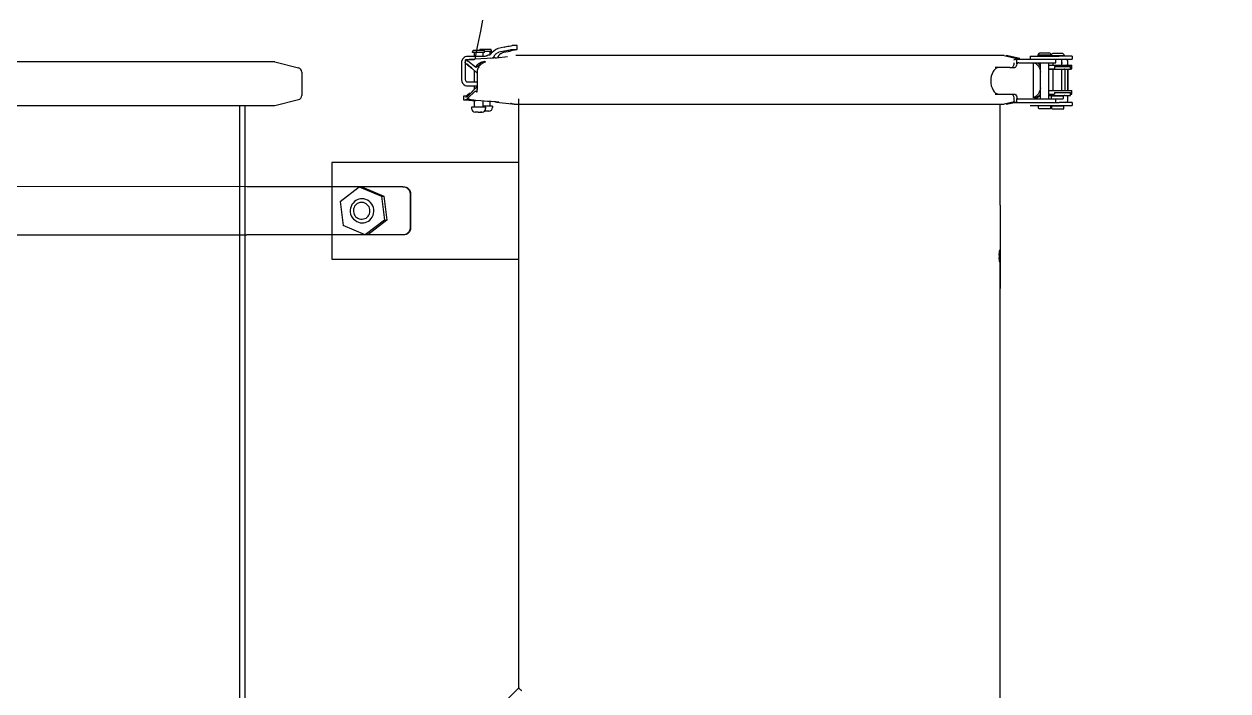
# Model space of a CAD drawing. Header units: millimetres. Extents: x 6781 to 13993, y -7973 to 4183.
# Drawn here: x 7643.6 to 8142, y -6190 to -5913.7 of the extents above; entities that cross this region are included whole.
import ezdxf

# ---------------------------------------------------------------- set-up
doc = ezdxf.new("R2010")
doc.units = ezdxf.units.MM
doc.header["$LTSCALE"] = 307.34
doc.linetypes.add('DASHED', pattern=[0.2, 0.1, -0.1])
doc.layers.get('0').update_dxf_attribs({"linetype": 'CONTINUOUS'})

msp = doc.modelspace()

# ---------------------------------------------------------------- linework, layer by layer
at = {"color": 0, "linetype": 'Continuous'}
for p, q in [((7829.31462, -5925.47063), (7829.31462, -5925.2319)), ((7831.72246, -5925.47038), (7829.31462, -5925.47063)), ((7829.6662, -5924.47063), (7831.57635, -5924.47041)), ((7830.01462, -5925.47063), (7830.0146, -5927.11999)), ((7831.57593, -5924.47041), (7832.67547, -5924.47045)), ((7832.81633, -5925.47041), (7831.72246, -5925.47038)), ((7832.50907, -5924.05671), (7834.66436, -5924.0565)), ((7832.67546, -5924.47045), (7833.96306, -5924.47069)), ((7834.31462, -5925.47069), (7832.81633, -5925.47041)), ((7833.61462, -5925.47068), (7833.6146, -5927.12001)), ((7834.66547, -5925.05646), (7834.27606, -5925.05646)), ((7834.31462, -5925.47069), (7834.31462, -5925.23197)), ((7834.66436, -5924.0565), (7835.73733, -5924.05655)), ((7837.15749, -5925.05678), (7834.66547, -5925.05646)), ((7835.73765, -5924.05655), (7836.80594, -5924.05677)), ((7836.45749, -5925.05677), (7836.45747, -5926.46205)), ((7837.15749, -5925.05678), (7837.15749, -5924.81805)), ((7842.36706, -5923.21637), (7839.91056, -5923.77328)), ((7842.36704, -5924.84996), (7840.20393, -5925.34035)), ((7842.27174, -5925.34234), (7844.83487, -5924.85233)), ((7845.69536, -5924.19979), (7847.77678, -5924.20179)), ((7847.77681, -5922.5682), (7845.69538, -5922.5662)), ((7847.78957, -5924.20498), (7847.77678, -5924.20179)), ((7847.78961, -5922.57139), (7847.77681, -5922.5682)), ((7847.79086, -5924.20472), (7847.79089, -5922.57113)), ((8064.39905, -5925.62066), (8066.47844, -5925.62049)), ((8066.47844, -5925.62049), (8067.89433, -5925.62071)), ((8067.89433, -5925.62071), (8067.86662, -5925.62074)), ((8071.59386, -5925.82629), (8069.81267, -5925.82646)), ((8073.21918, -5925.82657), (8071.59386, -5925.82629)), ((7747.44946, -5929.34355), (7166.46597, -5929.34355)), ((7747.44946, -5929.34355), (7757.19843, -5931.80541)), ((7824.68754, -5929.71936), (7824.68745, -5936.71936)), ((7826.27628, -5929.71936), (7826.27618, -5936.71936)), ((7826.34391, -5928.73939), (7826.33878, -5928.51684)), ((7826.33946, -5928.51651), (7826.42867, -5928.51556)), ((7826.34413, -5928.73884), (7826.33946, -5928.51651)), ((7826.34414, -5928.73884), (7826.33946, -5928.51651)), ((7826.34949, -5928.98673), (7826.34391, -5928.73939)), ((7826.35087, -5929.0528), (7826.34413, -5928.73884)), ((7826.34957, -5930.1165), (7826.42073, -5930.11591)), ((7826.35669, -5929.31808), (7826.35087, -5929.0528)), ((7826.36012, -5929.51541), (7826.35645, -5929.31821)), ((7826.36484, -5929.90487), (7826.36012, -5929.51541)), ((7826.42073, -5930.11591), (7826.46191, -5930.11519)), ((7826.53206, -5930.12486), (7826.46191, -5930.11519)), ((7826.61049, -5930.15438), (7826.53206, -5930.12486)), ((7826.61049, -5930.15438), (7826.70107, -5930.08697)), ((7826.70107, -5930.08697), (7826.8138, -5930.13193)), ((7826.86814, -5930.15195), (7826.964, -5930.1855)), ((7826.964, -5930.1855), (7827.01001, -5930.2107)), ((7827.14888, -5930.55588), (7829.03759, -5931.9981)), ((7827.15611, -5930.2869), (7827.15611, -5930.13187)), ((7827.15611, -5930.2869), (7831.15647, -5934.0157)), ((7827.25355, -5928.46477), (7827.51762, -5928.44831)), ((7832.36746, -5927.11936), (7827.26927, -5927.11936)), ((7830.4952, -5931.59237), (7827.28475, -5929.07436)), ((7827.51761, -5928.44813), (7827.35218, -5928.45837)), ((7827.51771, -5928.4483), (7827.91134, -5928.42352)), ((7827.72453, -5928.43532), (7827.51784, -5928.44832)), ((7827.71528, -5928.42673), (7828.9881, -5928.35414)), ((7827.91136, -5928.42349), (7827.72453, -5928.43532)), ((7827.91134, -5928.42352), (7828.53588, -5928.38353)), ((7828.53588, -5928.38353), (7828.97503, -5928.35499)), ((7828.53715, -5928.38345), (7829.96137, -5928.29004)), ((7828.98806, -5928.35414), (7828.85166, -5928.36303)), ((7828.97503, -5928.35499), (7829.14318, -5928.34398)), ((7829.14245, -5928.34404), (7828.98806, -5928.35414)), ((7829.14318, -5928.34399), (7829.14245, -5928.34404)), ((7829.14318, -5928.34398), (7829.29465, -5928.33404)), ((7829.96008, -5928.29018), (7829.26265, -5928.33616)), ((7829.29465, -5928.33404), (7830.17542, -5928.27595)), ((7830.17541, -5928.27595), (7829.96008, -5928.29018)), ((7832.75297, -5928.10466), (7830.17542, -5928.27595)), ((7833.6146, -5927.11939), (7832.36746, -5927.11936)), ((7835.33732, -5927.93071), (7832.75297, -5928.10466)), ((7834.04907, -5927.11941), (7833.6146, -5927.11939)), ((7834.19111, -5929.23243), (7834.3324, -5929.21157)), ((7836.88595, -5927.82537), (7835.33732, -5927.9307)), ((7836.24996, -5926.59468), (7835.70169, -5926.59415)), ((7836.59416, -5927.84351), (7839.61785, -5927.578)), ((7838.19021, -5927.73643), (7837.92832, -5927.75402)), ((7839.27529, -5927.62429), (7843.80119, -5927.09428)), ((7839.61785, -5927.578), (7840.70224, -5927.45718)), ((8049.35912, -5926.75547), (7847.24701, -5926.75263)), ((8049.35912, -5926.75551), (8055.80334, -5928.19011)), ((8055.84232, -5928.00088), (8050.2052, -5926.75632)), ((8054.2427, -5928.20771), (8065.35983, -5928.20856)), ((8054.67132, -5930.20768), (8054.67135, -5928.20768)), ((8055.46548, -5929.70775), (8068.57689, -5929.70883)), ((8060.14787, -5927.0206), (8060.14785, -5928.20917)), ((8060.1479, -5927.02061), (8061.47597, -5927.0202)), ((8061.47597, -5927.0202), (8065.515, -5927.02)), ((8061.5622, -5944.20972), (8061.56239, -5930.20972)), ((8066.05318, -5926.62037), (8063.39787, -5926.62065)), ((8063.40392, -5926.62067), (8063.39787, -5926.62065)), ((8063.39787, -5926.62065), (8063.39787, -5926.77065)), ((8063.43743, -5926.79068), (8063.49644, -5926.82059)), ((8063.49644, -5926.82059), (8066.05897, -5926.82038)), ((8064.39763, -5944.70922), (8064.39783, -5929.70922)), ((8064.39912, -5926.62042), (8064.60145, -5926.62041)), ((8064.60145, -5926.62041), (8064.97704, -5926.62039)), ((8065.35983, -5928.22), (8067.72427, -5928.22005)), ((8065.515, -5927.02), (8067.85426, -5927.02006)), ((8065.67696, -5926.62037), (8065.93473, -5926.62037)), ((8065.93473, -5926.62037), (8066.065, -5926.62037)), ((8067.25503, -5926.62041), (8066.05318, -5926.62037)), ((8066.05897, -5926.82038), (8067.23797, -5926.82042)), ((8066.065, -5926.62037), (8066.41864, -5926.62038)), ((8066.65838, -5926.62039), (8067.24254, -5926.62041)), ((8067.23797, -5926.82042), (8068.76027, -5926.82064)), ((8067.24254, -5926.62041), (8067.36469, -5926.62042)), ((8068.81003, -5926.62064), (8067.25503, -5926.62041)), ((8067.36469, -5926.62042), (8067.89422, -5926.62047)), ((8067.72427, -5928.22005), (8072.114, -5928.22069)), ((8067.85426, -5927.02006), (8072.11401, -5927.02069)), ((8067.89422, -5926.62047), (8068.36821, -5926.62053)), ((8067.89763, -5944.70927), (8067.89783, -5929.70927)), ((8067.89782, -5930.69961), (8070.78853, -5930.69953)), ((8068.57689, -5929.70883), (8070.81823, -5929.70931)), ((8068.63719, -5926.62059), (8068.89787, -5926.62072)), ((8068.76027, -5926.82064), (8068.89783, -5926.77072)), ((8068.89787, -5926.62072), (8068.89612, -5926.62073)), ((8068.89787, -5926.62072), (8068.89787, -5926.77072)), ((8069.58085, -5926.82624), (8068.94726, -5926.82635)), ((8069.08502, -5926.82632), (8069.20047, -5926.82629)), ((8069.20047, -5926.82629), (8069.33817, -5926.82627)), ((8069.33817, -5926.82627), (8069.49406, -5926.82625)), ((8069.49406, -5926.82625), (8069.66685, -5926.82623)), ((8071.81971, -5926.82618), (8069.58085, -5926.82624)), ((8069.66685, -5926.82623), (8069.89105, -5926.82622)), ((8069.71724, -5930.69959), (8069.71726, -5929.70916)), ((8070.13435, -5926.8262), (8070.80615, -5926.82618)), ((8070.78853, -5930.69953), (8073.13719, -5930.69958)), ((8070.81824, -5929.70931), (8070.81826, -5928.22075)), ((8071.63303, -5926.82618), (8071.93999, -5926.82618)), ((8072.98154, -5926.82624), (8071.81971, -5926.82618)), ((8071.93999, -5926.82618), (8072.16579, -5926.82619)), ((8072.114, -5928.22069), (8077.55784, -5928.22656)), ((8077.55783, -5927.02656), (8072.11401, -5927.02069)), ((8072.60313, -5926.82621), (8072.85873, -5926.82623)), ((8072.85873, -5926.82623), (8072.98154, -5926.82624)), ((8074.28501, -5926.82648), (8072.98154, -5926.82624)), ((8072.98154, -5926.82624), (8073.21555, -5926.82626)), ((8073.13719, -5930.69958), (8077.46723, -5930.70029)), ((8073.21555, -5926.82626), (8073.32613, -5926.82627)), ((8073.21724, -5930.69959), (8073.21728, -5928.27459)), ((8073.21726, -5929.72304), (8073.53665, -5929.72514)), ((8074.19641, -5926.82643), (8074.24995, -5926.82646)), ((8074.24995, -5926.82646), (8074.30787, -5926.82652)), ((8074.30787, -5926.82652), (8074.30787, -5926.97652)), ((8075.81054, -5930.70081), (8075.81056, -5929.42548)), ((8077.46722, -5932.20029), (8077.46724, -5930.70029)), ((8077.55787, -5927.02657), (8077.55785, -5928.22657)), ((7758.55772, -5933.55063), (7758.55772, -5943.23908)), ((7830.01452, -5932.95127), (7830.01445, -5937.71999)), ((7831.15647, -5933.80744), (7831.15639, -5939.82396)), ((8051.70748, -5931.70701), (8045.64622, -5931.70614)), ((8051.70748, -5931.70701), (8053.76669, -5931.70747)), ((8067.89779, -5932.42411), (8068.57607, -5932.42402)), ((8067.8978, -5932.19961), (8069.21722, -5932.19955)), ((8068.57607, -5932.42402), (8074.19846, -5932.42378)), ((8069.21722, -5932.19955), (8069.71722, -5932.19954)), ((8069.7171, -5941.19959), (8069.71722, -5932.42507)), ((8069.71722, -5932.19954), (8070.28273, -5932.19953)), ((8070.28274, -5931.22389), (8070.28273, -5932.19953)), ((8070.28274, -5931.22389), (8072.8342, -5931.22379)), ((8072.8342, -5931.22379), (8074.19848, -5931.22378)), ((8073.2171, -5941.19959), (8073.21722, -5932.42506)), ((8074.46493, -5932.42378), (8074.19846, -5932.42378)), ((8074.19848, -5931.22378), (8074.46495, -5931.22378)), ((8074.46493, -5932.42378), (8075.48751, -5932.42381)), ((8074.46495, -5931.22378), (8075.487, -5931.22381)), ((8074.60961, -5941.19969), (8074.60973, -5932.42552)), ((8075.487, -5931.22381), (8076.82036, -5931.22423)), ((8075.48751, -5932.42381), (8076.82259, -5932.42427)), ((8075.76995, -5932.71683), (8075.76984, -5941.19981)), ((8075.8104, -5941.19982), (8075.81052, -5932.42515)), ((8076.72482, -5932.20016), (8076.739, -5932.20013)), ((8076.81723, -5931.22433), (8076.81722, -5932.19998)), ((8076.81722, -5932.19998), (8077.46722, -5932.20029)), ((8076.82036, -5931.22423), (8076.8226, -5931.22427)), ((8076.82259, -5932.42427), (8076.8226, -5931.22427)), ((7831.15639, -5939.6157), (7827.15592, -5943.75318)), ((7827.26911, -5939.31936), (7831.15639, -5939.31936)), ((7831.15642, -5937.71936), (7827.26913, -5937.71936)), ((7830.01443, -5939.31999), (7830.01441, -5940.79679)), ((7747.44946, -5947.44616), (7757.19843, -5944.98429)), ((7825.56891, -5943.52192), (7825.56888, -5945.12192)), ((7825.61112, -5945.12801), (7825.56888, -5945.12193)), ((7825.56891, -5943.52191), (7825.61114, -5943.52801)), ((7825.69454, -5945.11685), (7826.35293, -5945.1165)), ((7826.32155, -5943.51651), (7825.69457, -5943.51685)), ((7827.75478, -5945.20871), (7825.96427, -5945.14242)), ((7826.36618, -5943.51673), (7826.32155, -5943.51651)), ((7826.40288, -5945.1168), (7826.35294, -5945.1165)), ((7826.47463, -5943.5186), (7826.36618, -5943.51673)), ((7827.07471, -5945.15784), (7826.4028, -5945.11679)), ((7826.90418, -5943.88687), (7826.88883, -5943.89231)), ((7827.29269, -5945.17127), (7827.07471, -5945.15784)), ((7827.15592, -5943.9082), (7827.15592, -5943.75318)), ((7830.35556, -5941.52346), (7827.21827, -5944.50355)), ((7827.27759, -5943.03951), (7828.36237, -5942.30515)), ((7828.36499, -5942.30825), (7827.27759, -5943.03951)), ((7827.71121, -5945.19728), (7827.29269, -5945.17127)), ((7827.98926, -5945.21474), (7827.71121, -5945.19728)), ((7827.71135, -5945.19727), (7827.8799, -5945.20786)), ((7829.00286, -5945.27968), (7827.75478, -5945.20871)), ((7827.8799, -5945.20786), (7828.39039, -5945.24024)), ((7828.15782, -5945.22539), (7827.98926, -5945.21474)), ((7828.38921, -5945.24012), (7828.15782, -5945.22539)), ((7828.78233, -5945.26539), (7828.38921, -5945.24012)), ((7828.39039, -5945.24024), (7828.78237, -5945.26543)), ((7828.78288, -5945.26548), (7828.39107, -5945.24025)), ((7828.863, -5942.02492), (7828.44211, -5942.42294)), ((7829.01097, -5945.28021), (7828.78233, -5945.26539)), ((7828.78237, -5945.26543), (7829.00308, -5945.27972)), ((7829.84722, -5945.33517), (7828.78288, -5945.26548)), ((7829.41874, -5941.59963), (7828.863, -5942.02492)), ((7829.00308, -5945.27972), (7829.27491, -5945.29743)), ((7829.36686, -5945.30345), (7829.01096, -5945.28021)), ((7829.27491, -5945.29743), (7829.84398, -5945.33482)), ((7830.62097, -5945.3862), (7829.36686, -5945.30345)), ((7829.84398, -5945.33482), (7830.62097, -5945.3862)), ((7832.77463, -5945.52971), (7829.84722, -5945.33517)), ((7830.01435, -5945.32987), (7830.01431, -5948.17063)), ((7835.52566, -5945.71555), (7832.77463, -5945.52971)), ((7833.61435, -5945.58644), (7833.61431, -5948.17068)), ((7837.06227, -5945.82063), (7835.52566, -5945.71555)), ((7836.45721, -5945.82074), (7836.45719, -5947.75677)), ((7837.73209, -5945.8662), (7837.06227, -5945.82063)), ((7840.15715, -5946.09768), (7837.06289, -5945.82075)), ((7838.48125, -5945.91581), (7838.68617, -5945.9295)), ((7848.47885, -6188.73922), (7848.48214, -5944.70551)), ((8045.64607, -5942.70614), (8051.70733, -5942.70701)), ((8051.70733, -5942.70701), (8053.76654, -5942.70747)), ((8053.38513, -5944.70776), (8053.38512, -5945.20776)), ((8054.6711, -5946.20768), (8054.67112, -5944.70768)), ((8055.46528, -5944.70775), (8068.57669, -5944.70883)), ((8067.89765, -5942.69961), (8069.21708, -5942.69955)), ((8067.89765, -5943.22411), (8068.84579, -5943.22399)), ((8067.89767, -5941.19961), (8070.78839, -5941.19953)), ((8068.57669, -5944.70883), (8070.81803, -5944.70931)), ((8068.84579, -5943.22399), (8074.19832, -5943.22378)), ((8068.96706, -5944.57453), (8068.96707, -5943.47453)), ((8068.96707, -5943.47453), (8069.3404, -5943.4244)), ((8069.21708, -5942.69955), (8069.71708, -5942.69954)), ((8069.3404, -5943.4244), (8071.0843, -5943.42429)), ((8069.71708, -5942.69954), (8070.28259, -5942.69953)), ((8070.2826, -5942.02389), (8070.28259, -5942.69953)), ((8070.2826, -5942.02389), (8072.83405, -5942.02379)), ((8070.78839, -5941.19953), (8073.2171, -5941.19959)), ((8070.81802, -5946.20931), (8070.81804, -5944.70931)), ((8070.81804, -5944.6243), (8071.08429, -5944.62429)), ((8071.08429, -5944.62429), (8072.1613, -5944.62431)), ((8071.0843, -5943.42429), (8072.16132, -5943.42431)), ((8072.1613, -5944.62431), (8073.73803, -5944.6245)), ((8072.16132, -5943.42431), (8073.73804, -5943.4245)), ((8072.83405, -5942.02379), (8074.19833, -5942.02378)), ((8073.2171, -5941.19959), (8077.46708, -5941.20029)), ((8073.73803, -5944.6245), (8073.96705, -5944.5746)), ((8073.73804, -5943.4245), (8073.96707, -5943.4746)), ((8073.96706, -5944.5746), (8073.96707, -5943.4746)), ((8074.46479, -5943.22378), (8074.19832, -5943.22378)), ((8074.19833, -5942.02378), (8074.4648, -5942.02378)), ((8074.46479, -5943.22378), (8075.48736, -5943.22381)), ((8074.4648, -5942.02378), (8075.48685, -5942.02381)), ((8075.48685, -5942.02381), (8076.82021, -5942.02423)), ((8075.48736, -5943.22381), (8076.82244, -5943.22427)), ((8075.81035, -5945.02548), (8075.81037, -5943.22522)), ((8076.72409, -5942.70016), (8076.73826, -5942.70013)), ((8076.81709, -5942.02433), (8076.81708, -5942.69997)), ((8076.81708, -5942.69997), (8077.46708, -5942.70029)), ((8076.82021, -5942.02423), (8076.82246, -5942.02427)), ((8076.82244, -5943.22427), (8076.82246, -5942.02427)), ((8077.46708, -5942.70029), (8077.4671, -5941.20029)), ((7166.46597, -5947.44616), (7747.44946, -5947.44616)), ((7733.0006, -6204.14038), (7733.0006, -5947.39485)), ((7734.95772, -5947.39485), (7734.95772, -6205.60748)), ((7830.01431, -5948.17039), (7828.91431, -5948.17062)), ((7828.91431, -5948.17062), (7828.91431, -5948.67062)), ((7832.97632, -5948.17037), (7830.01431, -5948.17039)), ((7831.65953, -5950.1705), (7830.41535, -5950.17064)), ((7831.65874, -5950.1705), (7833.21327, -5950.17068)), ((7833.16689, -5950.17064), (7832.64466, -5950.1708)), ((7834.71431, -5948.1707), (7832.97632, -5948.17037)), ((7834.66644, -5947.75641), (7833.61432, -5947.75643)), ((7836.05711, -5949.75676), (7834.17714, -5949.75688)), ((7835.92363, -5947.75646), (7834.66644, -5947.75641)), ((7834.71431, -5948.1707), (7834.71431, -5948.6707)), ((7837.55719, -5947.75678), (7835.92363, -5947.75646)), ((7837.55719, -5947.75678), (7837.55718, -5948.25678)), ((7839.23306, -5945.99727), (7845.54265, -5946.68286)), ((7845.33926, -5946.66242), (7845.10758, -5946.63559)), ((7845.54265, -5946.68286), (7845.34055, -5946.66258)), ((7845.68483, -5946.68865), (7845.54265, -5946.68286)), ((7845.90604, -5946.70502), (7846.00839, -5946.71969)), ((7847.25001, -5946.87796), (8049.35885, -5946.88081)), ((8053.65592, -5945.92413), (8049.35884, -5946.88077)), ((8050.20493, -5946.88158), (8053.69494, -5946.11109)), ((8053.52565, -5946.2311), (8054.12722, -5946.23099)), ((8054.24245, -5946.20771), (8067.89761, -5946.20877)), ((8060.14762, -5947.42061), (8065.50911, -5947.42)), ((8063.64758, -5948.57065), (8063.64759, -5947.47065)), ((8063.64761, -5948.57065), (8063.74142, -5948.6206)), ((8063.74142, -5948.6206), (8066.05948, -5948.62041)), ((8064.39761, -5946.22003), (8065.51474, -5946.22)), ((8065.50911, -5947.42), (8067.89759, -5947.42006)), ((8065.51474, -5946.22), (8067.89768, -5946.22006)), ((8066.05948, -5948.62041), (8068.52135, -5948.62065)), ((8067.89759, -5947.42006), (8072.11374, -5947.42069)), ((8067.89768, -5946.22006), (8072.11375, -5946.22069)), ((8068.52135, -5948.62065), (8068.64753, -5948.57072)), ((8068.64758, -5948.57072), (8068.64759, -5947.47072)), ((8069.05757, -5948.77645), (8069.05759, -5947.67645)), ((8069.05758, -5948.77645), (8069.2323, -5948.82637)), ((8069.05759, -5947.67645), (8069.23231, -5947.62637)), ((8069.2323, -5948.82637), (8069.76401, -5948.82627)), ((8069.23231, -5947.62637), (8069.79496, -5947.62627)), ((8069.76401, -5948.82627), (8071.80016, -5948.82621)), ((8069.79496, -5947.62627), (8071.80017, -5947.62621)), ((8071.80016, -5948.82621), (8072.82593, -5948.82627)), ((8071.80017, -5947.62621), (8072.82595, -5947.62627)), ((8072.11374, -5947.42069), (8077.55756, -5947.42656)), ((8077.5576, -5946.22656), (8072.11375, -5946.22069)), ((8072.82593, -5948.82627), (8073.98666, -5948.82648)), ((8072.82595, -5947.62627), (8073.98668, -5947.62648)), ((8073.98666, -5948.82648), (8074.05757, -5948.77652)), ((8073.98668, -5947.62648), (8074.05759, -5947.67652)), ((8074.05757, -5948.77652), (8074.05759, -5947.67652)), ((8077.55761, -5946.22657), (8077.55759, -5947.42657)), ((7848.48178, -5971.06612), (7771.0309, -5971.06612)), ((7735.86534, -5981.0659), (7577.09292, -5981.03946)), ((7800.44365, -5981.0659), (7735.86534, -5981.0659)), ((7774.47943, -5987.18018), (7782.39493, -5981.14243)), ((7783.46098, -5981.14346), (7782.39493, -5981.14243)), ((7782.39493, -5981.14243), (7791.54463, -5985.02712)), ((7783.46098, -5981.14346), (7792.61068, -5985.02814)), ((7791.54463, -5985.02712), (7792.61068, -5985.02814)), ((7791.54463, -5985.02712), (7792.77882, -5994.94956)), ((7792.61068, -5985.02814), (7793.84487, -5994.95058)), ((7803.42249, -5984.0659), (7803.4223, -5998.0659)), ((7803.65939, -5984.06612), (7803.6592, -5998.06612)), ((7783.5747, -5986.06482), (7783.63392, -5986.06487)), ((7792.77882, -5994.94956), (7784.86331, -6000.98731)), ((7793.84487, -5994.95058), (7785.92936, -6000.98833)), ((7792.77882, -5994.94956), (7793.84487, -5994.95058)), ((7784.86331, -6000.98731), (7775.71361, -5997.10262)), ((7783.5651, -5996.06481), (7783.62432, -5996.06487)), ((7184.45701, -6001.05617), (7735.86507, -6001.0659)), ((7784.86334, -6001.02889), (7735.86507, -6001.0659)), ((7785.92936, -6000.98833), (7784.86331, -6000.98731)), ((7800.44338, -6001.0659), (7785.82768, -6001.0659)), ((7771.03036, -6011.06612), (7848.48124, -6011.06612)), ((8047.66659, -6271.28913), (8047.67008, -6012.68903)), ((7807.17596, -6230.24907), (7848.4362, -6188.69686)), ((7849.64307, -6189.9621), (7849.61698, -6189.94304))]:
    msp.add_line(p, q, dxfattribs=at)
for p, q in [((8047.66892, -5988.72749), (8047.6695, -5946.88078)), ((7771.0309, -5971.06612), (7771.0309, -6011.06612)), ((7774.47943, -5987.18018), (7775.71361, -5997.10262)), ((8047.66892, -5988.72749), (8047.66994, -6023.20625))]:
    msp.add_line(p, q)
for points in [[(7839.57831, -5923.86435), (7839.68371, -5923.83201), (7839.80395, -5923.79906), (7839.91056, -5923.77328)], [(7827.14888, -5930.55588), (7827.09984, -5930.51757), (7827.05216, -5930.47858), (7827.00584, -5930.43892)], [(7827.01001, -5930.2107), (7827.07695, -5930.22585), (7827.12525, -5930.25967), (7827.12778, -5930.26817)], [(7827.28475, -5929.07436), (7827.22797, -5929.02857), (7827.17248, -5928.98139), (7827.11827, -5928.93294)], [(7834.56948, -5929.39174), (7834.57965, -5929.39302), (7834.58953, -5929.39349), (7834.53865, -5929.41163)], [(7838.69367, -5927.70373), (7838.44484, -5927.71935), (7838.19021, -5927.73643)], [(7828.55837, -5931.59397), (7828.93031, -5931.91442), (7829.03759, -5931.9981)], [(8075.76995, -5932.71683), (8075.77074, -5932.65048), (8075.76678, -5932.58293), (8075.75899, -5932.52238)], [(7827.01245, -5943.8376), (7826.96721, -5943.86561), (7826.90418, -5943.88687)], [(7827.1244, -5943.77601), (7827.1148, -5943.79315), (7827.07378, -5943.82482), (7827.01245, -5943.8376)], [(7827.27759, -5943.03951), (7827.20726, -5943.08854), (7827.13866, -5943.13932), (7827.0719, -5943.19189)], [(7827.21807, -5944.50379), (7827.18152, -5944.53911), (7827.14455, -5944.57617), (7827.10715, -5944.61502)], [(8054.6433, -5944.21879), (8054.65619, -5944.45888), (8054.67112, -5944.70768)], [(7845.68483, -5946.68865), (7845.79818, -5946.69469), (7845.90604, -5946.70502)]]:
    msp.add_lwpolyline(points, dxfattribs=at)
for centre, radius, start, end in [((7830.31462, -5925.23191), 1, 130.4226887, 179.9992279), ((7833.15749, -5924.81799), 1, 130.4226887, 155.2109584), ((7833.31462, -5925.23195), 1, 359.9992279, 49.5757671), ((7836.15749, -5924.81803), 1, 359.9992279, 49.5757671), ((8064.39787, -5926.62066), 1, 89.9758789, 179.9992279), ((8067.89787, -5926.62071), 1, 359.9992279, 90.0225802), ((8069.80787, -5926.82646), 1, 90.0004443, 163.7534317), ((8073.30787, -5926.82651), 1, 359.9992279, 90.0031708), ((7827.28127, -5929.70949), 2.59162, 150.5925219, 157.6666973), ((7825.72453, -5930.79156), 1.0908, 42.509736, 47.198862), ((7834.8046, -5934.46814), 5.24535, 118.2482422, 123.2432373), ((7841.45118, -5944.30417), 16.46392, 120.537209, 123.5608116), ((7835.90033, -5933.74238), 4.54001, 117.18855, 121.6637381), ((7835.90819, -5933.75676), 4.5564, 115.3383458, 117.19386), ((7835.27114, -5935.99016), 6.84328, 97.8843585, 99.0553198), ((7835.88419, -5933.70744), 4.5016, 108.1962603, 110.6773979), ((7834.79638, -5928.8976), 0.55402, 229.0060331, 232.4050056), ((7836.67332, -5924.94215), 3.96935, 320.9626617, 325.6117769), ((7836.71429, -5924.96957), 3.92005, 325.6043127, 328.7435605), ((7836.83805, -5925.0445), 3.77537, 328.741203, 331.6542586), ((8059.83627, -5933.78898), 4.59516, 38.4968258, 56.7729782), ((8060.79224, -5933.82237), 4.62155, 38.76884, 58.1969759), ((8061.22068, -5933.81181), 4.6, 45.6158429, 58.2557151), ((8074.61056, -5929.42547), 1.2, 359.9992279, 90.0064642), ((8080.87166, -5930.60326), 5.32565, 178.565235, 180.4882737), ((7756.75772, -5933.55063), 1.8, 0, 75.8276623), ((7756.75772, -5943.23908), 1.8, 284.1723377, 0), ((7792.12785, -6513.13224), 569.04861, 86.4148662, 86.5468652), ((7831.344, -5933.06833), 12.27903, 260.6985416, 261.6642922), ((7831.49681, -5932.02852), 13.33, 261.6623717, 262.3887081), ((7831.69646, -5930.52307), 14.84863, 262.3945279, 263.3253223), ((8059.86575, -5939.87979), 4.55138, 295.0966161, 309.0871675), ((8061.2206, -5939.82832), 4.6, 285.7719904, 314.3824828), ((8074.61035, -5945.02547), 1.2, 283.9901412, 359.9992279), ((7830.41431, -5948.67064), 1.5, 179.9992279, 269.9963047), ((7833.21431, -5948.67068), 1.5, 270.0021513, 359.9992279), ((7836.05718, -5948.25676), 1.5, 270.0021513, 359.9992279)]:
    msp.add_arc(centre, radius, start, end, dxfattribs=at)
at = {"color": 0, "linetype": 'Continuous', "extrusion": (0, 0, -1)}
for centre, major_axis, ratio, start_param, end_param in [((7840.75399, -5928.27862), (0.0015, 3), 0.908916025, -0.446345114, -0.203673647), ((7842.92354, -5928.2807), (-3.23101, 0.00148), 0.928501647, 1.124571952, 1.367243419), ((7843.70943, -5924.61175), (-1.99998, -0.40926), 0.023526555, 0.839788079, 3.027678554), ((7843.70946, -5922.97816), (-1.99998, -0.40926), 0.023526555, 0.839788079, 3.027678554), ((7845.79086, -5924.61375), (-1.99998, -0.40926), 0.023526555, -3.136777605, -1.067616278)]:
    msp.add_ellipse(centre, major_axis=major_axis, ratio=ratio, start_param=start_param, end_param=end_param, dxfattribs=at)
at = {"color": 0, "linetype": 'DASHED'}
for points, knots in [([(8658.44382, -4629.87816), (8522.78364, -4635.1465), (8323.78752, -4782.40907), (8166.44823, -5127.96372), (7978.90648, -5464.55894), (7880.84616, -5676.14983), (7830.17542, -5928.27595)], [0, 0, 0, 0, 0.214246088, 0.52137558, 0.741763518, 1, 1, 1, 1]), ([(8656.80426, -4824.18231), (8611.43855, -4830.83184), (8548.90917, -4879.63691), (8472.5241, -5050.16598), (8371.7378, -5234.8536), (8268.91191, -5425.59254), (8178.52564, -5591.88891), (8117.80008, -5720.9756), (8085.90881, -5802.75432), (8052.58123, -5927.47281)], [0, 0, 0, 0, 0.087702869, 0.227471426, 0.449282825, 0.6375861, 0.778240428, 0.934240525, 1, 1, 1, 1])]:
    msp.add_open_spline(points, degree=3, knots=knots, dxfattribs=at)
at = {"color": 0, "linetype": 'Continuous'}
for points in [[(7836.81047, -5926.06525), (7837.45243, -5925.04481), (7838.50534, -5924.18326), (7839.66066, -5923.83878)], [(7838.29412, -5926.83522), (7838.50447, -5926.4534), (7838.76324, -5926.04847), (7839.14907, -5925.84557)], [(7824.88405, -5928.72469), (7824.75568, -5929.03732), (7824.68754, -5929.38139), (7824.68754, -5929.71936)], [(7826.28251, -5927.31689), (7825.96126, -5927.45053), (7825.66206, -5927.65494), (7825.42015, -5927.90504)], [(7827.26927, -5927.11936), (7826.93383, -5927.11936), (7826.59223, -5927.18804), (7826.28251, -5927.31689)], [(7827.35246, -5928.45867), (7827.04452, -5928.4779), (7826.73655, -5928.49686), (7826.42857, -5928.51556)], [(7826.42868, -5928.51556), (7826.70364, -5928.49877), (7826.9786, -5928.48185), (7827.25355, -5928.46477)], [(7828.85166, -5928.36303), (7828.53824, -5928.38343), (7828.22481, -5928.4036), (7827.91136, -5928.42349)], [(7830.49514, -5931.59243), (7830.75376, -5931.19884), (7831.0291, -5930.80404), (7831.38321, -5930.49354)], [(7832.03381, -5930.79654), (7831.55577, -5931.12045), (7830.94956, -5931.94873), (7830.49514, -5931.59243)], [(7831.38461, -5930.49586), (7831.03189, -5930.80744), (7830.72091, -5931.17941), (7830.4952, -5931.59237)], [(7832.39402, -5929.80975), (7832.03246, -5929.99628), (7831.68952, -5930.22652), (7831.38461, -5930.49586)], [(7832.6028, -5930.53073), (7832.33127, -5930.7773), (7832.08694, -5931.05828), (7831.88393, -5931.36375)], [(7833.51715, -5929.87821), (7833.18948, -5930.05943), (7832.88, -5930.27901), (7832.6028, -5930.53073)], [(7834.19409, -5929.23217), (7833.68114, -5929.31393), (7833.17269, -5929.45612), (7832.69718, -5929.66515)], [(7832.70127, -5929.66301), (7833.04209, -5929.51356), (7833.39942, -5929.39833), (7833.7622, -5929.31532)], [(7834.84233, -5926.98761), (7834.58787, -5927.07188), (7834.31712, -5927.11943), (7834.04907, -5927.11941)], [(8054.55314, -5930.70213), (8054.48633, -5930.96397), (8054.38855, -5931.22966), (8054.22093, -5931.44162)], [(8054.67133, -5929.70768), (8054.67132, -5930.0415), (8054.63567, -5930.37868), (8054.55314, -5930.70213)], [(8063.43263, -5930.92862), (8064.02043, -5931.6688), (8064.38317, -5932.63897), (8064.42992, -5933.58299)], [(7831.2566, -5932.79613), (7831.17581, -5933.10905), (7831.15381, -5933.46281), (7831.26674, -5933.76561)], [(7831.88393, -5931.36375), (7831.68865, -5931.65759), (7831.52738, -5931.97757), (7831.4109, -5932.3106)], [(8044.78873, -5933.39161), (8043.48331, -5935.57418), (8043.48361, -5938.83882), (8044.78945, -5941.02114)], [(7824.68745, -5936.71936), (7824.68743, -5937.68031), (7825.39434, -5938.75203), (7826.28144, -5939.12147)], [(7826.28144, -5939.12147), (7826.5914, -5939.25055), (7826.93334, -5939.31936), (7827.26911, -5939.31936)], [(7831.12214, -5941.81478), (7831.16186, -5941.32419), (7831.20394, -5940.83316), (7831.27532, -5940.34617)], [(8064.42985, -5940.05301), (8064.36784, -5941.30569), (8063.70858, -5942.62132), (8062.73541, -5943.41252)], [(7829.35939, -5945.18579), (7828.96143, -5945.12005), (7828.56737, -5945.02978), (7828.17741, -5944.92672)], [(7830.55126, -5945.32988), (7830.29391, -5945.30582), (7830.03665, -5945.27994), (7829.78028, -5945.24707)], [(8053.26763, -5943.71486), (8053.34968, -5944.03788), (8053.38513, -5944.37448), (8053.38513, -5944.70776)], [(8054.24245, -5946.20771), (8053.94293, -5946.20761), (8053.49827, -5946.00364), (8053.49828, -5945.70412)], [(8053.76654, -5942.70747), (8054.10903, -5942.70755), (8054.34633, -5943.13502), (8054.47352, -5943.45301)], [(8054.47352, -5943.45301), (8054.57099, -5943.69672), (8054.64233, -5943.95435), (8054.67113, -5944.21524)], [(8061.80866, -5944.31982), (8062.3076, -5944.20964), (8062.79418, -5944.01146), (8063.22874, -5943.74269)], [(8063.22874, -5943.74269), (8063.67168, -5943.46872), (8064.07271, -5943.11303), (8064.39803, -5942.7063)], [(7781.58425, -5988.07557), (7781.14333, -5988.34606), (7780.75591, -5988.72667), (7780.47561, -5989.16141)], [(7783.5747, -5986.06482), (7782.6785, -5986.06379), (7781.75098, -5986.32607), (7780.98708, -5986.79471)], [(7783.05085, -5987.58155), (7782.53757, -5987.63309), (7782.02395, -5987.80582), (7781.58425, -5988.07557)], [(7783.5651, -5996.06481), (7784.46129, -5996.06584), (7785.38882, -5995.80356), (7786.15272, -5995.33492)]]:
    msp.add_open_spline(points, degree=3, dxfattribs=at)
for points, knots in [([(7839.14907, -5925.84557), (7839.19263, -5925.82267), (7839.27907, -5925.78673), (7839.37418, -5925.78006), (7839.41704, -5925.78699)], [0, 0, 0, 0, 0.531280665, 1, 1, 1, 1]), ([(7840.54446, -5926.25759), (7840.61692, -5926.17077), (7840.76678, -5926.01323), (7840.94879, -5925.88952), (7841.04345, -5925.84753)], [0, 0, 0, 0, 0.521980131, 1, 1, 1, 1]), ([(7841.04345, -5925.84753), (7841.09766, -5925.82348), (7841.21109, -5925.78676), (7841.33088, -5925.78239), (7841.38912, -5925.78901)], [0, 0, 0, 0, 0.502952347, 1, 1, 1, 1]), ([(7825.42015, -5927.90504), (7825.34317, -5927.98462), (7825.19924, -5928.15403), (7825.07802, -5928.34035), (7825.02358, -5928.43696)], [0, 0, 0, 0, 0.499645152, 1, 1, 1, 1]), ([(7826.27628, -5929.71936), (7826.27628, -5929.66809), (7826.28417, -5929.56082), (7826.30388, -5929.45517), (7826.31724, -5929.40082)], [0, 0, 0, 0, 0.478106548, 1, 1, 1, 1]), ([(7826.35872, -5929.44944), (7826.35738, -5929.37227), (7826.35447, -5929.21803), (7826.35119, -5929.0638), (7826.34949, -5928.98673)], [0, 0, 0, 0, 0.50029801, 1, 1, 1, 1]), ([(7826.36484, -5929.90487), (7826.36416, -5929.82892), (7826.3624, -5929.67711), (7826.36003, -5929.5253), (7826.35872, -5929.44944)], [0, 0, 0, 0, 0.500279653, 1, 1, 1, 1]), ([(7826.36484, -5929.90487), (7826.38013, -5929.91789), (7826.41449, -5929.94578), (7826.44794, -5929.97479), (7826.46567, -5929.99123)], [0, 0, 0, 0, 0.453722658, 1, 1, 1, 1]), ([(7826.42867, -5928.51556), (7826.48855, -5928.51449), (7826.64662, -5928.54385), (7826.7731, -5928.64359), (7826.8436, -5928.70848)], [0, 0, 0, 0, 0.384629056, 1, 1, 1, 1]), ([(7826.52862, -5930.05449), (7826.54234, -5930.06946), (7826.57056, -5930.10201), (7826.59699, -5930.13605), (7826.61049, -5930.15438)], [0, 0, 0, 0, 0.471374394, 1, 1, 1, 1]), ([(7826.79657, -5930.26938), (7826.76481, -5930.24619), (7826.70463, -5930.20479), (7826.64094, -5930.16874), (7826.61049, -5930.15438)], [0, 0, 0, 0, 0.53883021, 1, 1, 1, 1]), ([(7827.00584, -5930.43892), (7826.97042, -5930.40791), (7826.90195, -5930.34978), (7826.83107, -5930.29458), (7826.79657, -5930.26938)], [0, 0, 0, 0, 0.52424046, 1, 1, 1, 1]), ([(7826.8436, -5928.70848), (7826.86748, -5928.73046), (7826.91702, -5928.77933), (7826.96378, -5928.83083), (7826.98809, -5928.85882)], [0, 0, 0, 0, 0.466820348, 1, 1, 1, 1]), ([(7826.98809, -5928.85882), (7827.00985, -5928.88387), (7827.05463, -5928.93751), (7827.0976, -5928.99259), (7827.11975, -5929.02181)], [0, 0, 0, 0, 0.475051666, 1, 1, 1, 1]), ([(7831.38321, -5930.49354), (7831.46917, -5930.41816), (7831.64697, -5930.27476), (7831.83389, -5930.1436), (7831.92912, -5930.08119)], [0, 0, 0, 0, 0.501022758, 1, 1, 1, 1]), ([(7832.34956, -5930.58479), (7832.29639, -5930.61997), (7832.19097, -5930.6903), (7832.08594, -5930.76122), (7832.03381, -5930.79654)], [0, 0, 0, 0, 0.503106186, 1, 1, 1, 1]), ([(7832.32201, -5929.84749), (7832.38401, -5929.81419), (7832.50925, -5929.75017), (7832.63695, -5929.69122), (7832.70127, -5929.66301)], [0, 0, 0, 0, 0.500494657, 1, 1, 1, 1]), ([(7832.69718, -5929.66515), (7832.64598, -5929.68766), (7832.54415, -5929.73429), (7832.44382, -5929.78406), (7832.39402, -5929.80975)], [0, 0, 0, 0, 0.499494394, 1, 1, 1, 1]), ([(7833.51712, -5929.87817), (7833.44477, -5929.91818), (7833.30045, -5929.99906), (7833.15722, -5930.08186), (7833.0859, -5930.1238)], [0, 0, 0, 0, 0.499798727, 1, 1, 1, 1]), ([(7833.86306, -5929.68508), (7833.80946, -5929.71815), (7833.70475, -5929.79163), (7833.61112, -5929.879), (7833.56731, -5929.92643)], [0, 0, 0, 0, 0.493817471, 1, 1, 1, 1]), ([(7833.7622, -5929.31532), (7833.83328, -5929.29906), (7833.97582, -5929.26902), (7834.11929, -5929.24382), (7834.19111, -5929.23243)], [0, 0, 0, 0, 0.500705677, 1, 1, 1, 1]), ([(7834.00239, -5929.60786), (7833.97863, -5929.6197), (7833.93157, -5929.64435), (7833.88567, -5929.67113), (7833.86306, -5929.68508)], [0, 0, 0, 0, 0.49975338, 1, 1, 1, 1]), ([(7834.29465, -5929.49581), (7834.23771, -5929.5173), (7834.12456, -5929.56265), (7834.01336, -5929.6126), (7833.95822, -5929.6387)], [0, 0, 0, 0, 0.499398379, 1, 1, 1, 1]), ([(7834.29231, -5929.48775), (7834.2428, -5929.50499), (7834.14474, -5929.5417), (7834.04915, -5929.58458), (7834.00239, -5929.60786)], [0, 0, 0, 0, 0.500905985, 1, 1, 1, 1]), ([(7834.67575, -5929.37164), (7834.61143, -5929.38947), (7834.48283, -5929.42556), (7834.3554, -5929.46578), (7834.29231, -5929.48775)], [0, 0, 0, 0, 0.499790443, 1, 1, 1, 1]), ([(7834.43295, -5929.31576), (7834.41591, -5929.30098), (7834.38109, -5929.2674), (7834.34893, -5929.23133), (7834.33234, -5929.21165)], [0, 0, 0, 0, 0.467089001, 1, 1, 1, 1]), ([(7834.3324, -5929.21157), (7834.34787, -5929.22995), (7834.37795, -5929.26384), (7834.41032, -5929.29561), (7834.42619, -5929.30977)], [0, 0, 0, 0, 0.530375607, 1, 1, 1, 1]), ([(7834.42619, -5929.30977), (7834.43153, -5929.31454), (7834.44209, -5929.32367), (7834.45299, -5929.33242), (7834.45838, -5929.33656)], [0, 0, 0, 0, 0.512740794, 1, 1, 1, 1]), ([(7834.51133, -5929.37104), (7834.50244, -5929.36638), (7834.4843, -5929.35558), (7834.46714, -5929.34329), (7834.45838, -5929.33657)], [0, 0, 0, 0, 0.476176381, 1, 1, 1, 1]), ([(7834.49906, -5929.36425), (7834.50622, -5929.36845), (7834.52028, -5929.37599), (7834.53501, -5929.38214), (7834.54222, -5929.38466)], [0, 0, 0, 0, 0.520931803, 1, 1, 1, 1]), ([(7834.54225, -5929.38463), (7834.53709, -5929.38282), (7834.52661, -5929.37866), (7834.51647, -5929.37374), (7834.51133, -5929.37104)], [0, 0, 0, 0, 0.484956041, 1, 1, 1, 1]), ([(7834.54222, -5929.38466), (7834.54676, -5929.38625), (7834.55573, -5929.38902), (7834.56492, -5929.39101), (7834.56942, -5929.39175)], [0, 0, 0, 0, 0.512755361, 1, 1, 1, 1]), ([(7834.59916, -5929.39315), (7834.59, -5929.39387), (7834.57054, -5929.39292), (7834.55178, -5929.38796), (7834.54225, -5929.38463)], [0, 0, 0, 0, 0.476082705, 1, 1, 1, 1]), ([(7834.99445, -5926.93232), (7834.96979, -5926.94208), (7834.91935, -5926.96125), (7834.86838, -5926.97899), (7834.84233, -5926.98761)], [0, 0, 0, 0, 0.491502101, 1, 1, 1, 1]), ([(7835.43419, -5926.72142), (7835.36912, -5926.75681), (7835.2254, -5926.83302), (7835.07681, -5926.89973), (7834.99445, -5926.93232)], [0, 0, 0, 0, 0.455416295, 1, 1, 1, 1]), ([(7835.70169, -5926.59415), (7835.66712, -5926.59412), (7835.57651, -5926.64735), (7835.49075, -5926.69066), (7835.43419, -5926.72142)], [0, 0, 0, 0, 0.349403491, 1, 1, 1, 1]), ([(7836.37034, -5926.53604), (7836.36325, -5926.53604), (7836.38448, -5926.47928), (7836.40229, -5926.46848), (7836.41944, -5926.44669)], [0, 0, 0, 0, 0.203494795, 1, 1, 1, 1]), ([(7836.81047, -5926.06525), (7836.73679, -5926.18237), (7836.58768, -5926.31316), (7836.44778, -5926.53612), (7836.37034, -5926.53604)], [0, 0, 0, 0, 0.641172924, 1, 1, 1, 1]), ([(7837.69411, -5927.62686), (7837.66643, -5927.65396), (7837.61035, -5927.70693), (7837.55248, -5927.75793), (7837.52327, -5927.78282)], [0, 0, 0, 0, 0.502367625, 1, 1, 1, 1]), ([(7838.14758, -5927.07698), (7838.08151, -5927.17652), (7837.93967, -5927.3681), (7837.77874, -5927.544), (7837.69411, -5927.62686)], [0, 0, 0, 0, 0.502160063, 1, 1, 1, 1]), ([(7838.29412, -5926.83522), (7838.27141, -5926.87645), (7838.2242, -5926.95806), (7838.17367, -5927.03767), (7838.14758, -5927.07698)], [0, 0, 0, 0, 0.499374857, 1, 1, 1, 1]), ([(7838.70358, -5927.70239), (7838.76143, -5927.69236), (7838.88507, -5927.67332), (7839.00907, -5927.6569), (7839.07491, -5927.64858)], [0, 0, 0, 0, 0.469407473, 1, 1, 1, 1]), ([(7839.07491, -5927.64858), (7839.10762, -5927.64445), (7839.17439, -5927.63622), (7839.24121, -5927.62828), (7839.27529, -5927.62429)], [0, 0, 0, 0, 0.489976293, 1, 1, 1, 1]), ([(7840.16075, -5926.83702), (7840.21504, -5926.73633), (7840.33286, -5926.53628), (7840.46915, -5926.34784), (7840.54446, -5926.25759)], [0, 0, 0, 0, 0.493193454, 1, 1, 1, 1]), ([(8053.38533, -5929.70776), (8053.38532, -5930.18802), (8053.30618, -5930.81189), (8053.01194, -5931.34529), (8052.93591, -5931.44162)], [0, 0, 0, 0, 0.796482702, 1, 1, 1, 1]), ([(8053.47491, -5928.69602), (8053.51971, -5928.57167), (8053.64627, -5928.27055), (8053.97573, -5928.38116), (8054.06835, -5928.46666)], [0, 0, 0, 0, 0.511847645, 1, 1, 1, 1]), ([(8055.46548, -5929.70775), (8055.31492, -5929.70779), (8055.05769, -5929.66955), (8054.75227, -5929.86752), (8054.75227, -5929.98847)], [0, 0, 0, 0, 0.554525842, 1, 1, 1, 1]), ([(8054.75227, -5929.98847), (8054.75227, -5930.01279), (8054.75925, -5930.06648), (8054.77596, -5930.1177), (8054.78677, -5930.14496)], [0, 0, 0, 0, 0.453392585, 1, 1, 1, 1]), ([(8061.94677, -5929.70838), (8062.01665, -5929.74425), (8062.15461, -5929.81965), (8062.28843, -5929.90213), (8062.35422, -5929.9451)], [0, 0, 0, 0, 0.499949348, 1, 1, 1, 1]), ([(8075.49756, -5930.44574), (8075.50172, -5930.49161), (8075.51228, -5930.58345), (8075.52669, -5930.67475), (8075.53499, -5930.72035)], [0, 0, 0, 0, 0.4984692, 1, 1, 1, 1]), ([(7831.4109, -5932.3106), (7831.38292, -5932.39062), (7831.32706, -5932.55102), (7831.27787, -5932.71375), (7831.2566, -5932.79613)], [0, 0, 0, 0, 0.499053205, 1, 1, 1, 1]), ([(8047.17663, -5931.70611), (8046.95961, -5931.70607), (8045.95362, -5931.88894), (8045.19117, -5932.71875), (8044.78873, -5933.39161)], [0, 0, 0, 0, 0.216789668, 1, 1, 1, 1]), ([(8054.22093, -5931.44162), (8054.15988, -5931.51881), (8054.02881, -5931.64835), (8053.84826, -5931.70749), (8053.76669, -5931.70747)], [0, 0, 0, 0, 0.546800568, 1, 1, 1, 1]), ([(7827.26913, -5937.71936), (7827.03247, -5937.71936), (7826.50613, -5937.69443), (7826.40779, -5937.07873), (7826.53095, -5936.92062)], [0, 0, 0, 0, 0.541449973, 1, 1, 1, 1]), ([(7831.15081, -5940.43481), (7831.14894, -5940.54877), (7831.14454, -5940.7759), (7831.13963, -5941.00302), (7831.13727, -5941.1162)], [0, 0, 0, 0, 0.501696238, 1, 1, 1, 1]), ([(7831.15639, -5939.82396), (7831.15639, -5939.92605), (7831.15526, -5940.12968), (7831.15247, -5940.33329), (7831.15081, -5940.43481)], [0, 0, 0, 0, 0.501379426, 1, 1, 1, 1]), ([(7831.27532, -5940.34617), (7831.28842, -5940.25675), (7831.31533, -5940.08236), (7831.34511, -5939.90844), (7831.3604, -5939.82374)], [0, 0, 0, 0, 0.512187675, 1, 1, 1, 1]), ([(7825.55069, -5945.12119), (7825.53627, -5945.1157), (7825.72218, -5945.12426), (7825.74015, -5945.12028), (7825.81175, -5945.12213)], [0, 0, 0, 0, 0.177290716, 1, 1, 1, 1]), ([(7825.58152, -5943.51805), (7825.57305, -5943.51831), (7825.54583, -5943.51624), (7825.56067, -5943.52156), (7825.56309, -5943.52181)], [0, 0, 0, 0, 0.776742814, 1, 1, 1, 1]), ([(7825.69457, -5943.51685), (7825.67373, -5943.51686), (7825.63604, -5943.51702), (7825.59836, -5943.51753), (7825.58152, -5943.51805)], [0, 0, 0, 0, 0.552997432, 1, 1, 1, 1]), ([(7826.48269, -5944.06654), (7826.47034, -5944.0769), (7826.44683, -5944.09922), (7826.4516, -5944.13317), (7826.45873, -5944.14447)], [0, 0, 0, 0, 0.546957214, 1, 1, 1, 1]), ([(7826.47463, -5943.5186), (7826.52662, -5943.51967), (7826.66104, -5943.4987), (7826.77223, -5943.41985), (7826.83457, -5943.36927)], [0, 0, 0, 0, 0.393133939, 1, 1, 1, 1]), ([(7826.84389, -5943.90826), (7826.7731, -5943.93417), (7826.65044, -5943.97874), (7826.52585, -5944.03033), (7826.48269, -5944.06654)], [0, 0, 0, 0, 0.572311298, 1, 1, 1, 1]), ([(7826.80266, -5944.91971), (7826.741, -5944.97475), (7826.63465, -5945.13904), (7826.51826, -5944.99683), (7826.52035, -5944.95358)], [0, 0, 0, 0, 0.656222316, 1, 1, 1, 1]), ([(7826.9024, -5944.82582), (7826.88569, -5944.84223), (7826.85283, -5944.87394), (7826.81925, -5944.9049), (7826.80266, -5944.91971)], [0, 0, 0, 0, 0.512907677, 1, 1, 1, 1]), ([(7826.83457, -5943.36927), (7826.87372, -5943.33751), (7826.95811, -5943.26088), (7827.03669, -5943.17845), (7827.07935, -5943.13155)], [0, 0, 0, 0, 0.442947272, 1, 1, 1, 1]), ([(7827.10715, -5944.61502), (7827.07338, -5944.65079), (7827.00591, -5944.72182), (7826.9372, -5944.79166), (7826.9024, -5944.82582)], [0, 0, 0, 0, 0.502202057, 1, 1, 1, 1]), ([(7827.41182, -5944.70876), (7827.36095, -5944.69339), (7827.25932, -5944.66237), (7827.15784, -5944.63088), (7827.10714, -5944.61503)], [0, 0, 0, 0, 0.500092585, 1, 1, 1, 1]), ([(7827.1072, -5944.61507), (7827.19708, -5944.64003), (7827.37596, -5944.69392), (7827.55394, -5944.75059), (7827.6432, -5944.77844)], [0, 0, 0, 0, 0.499399064, 1, 1, 1, 1]), ([(7827.79386, -5944.82116), (7827.73003, -5944.80294), (7827.60254, -5944.76594), (7827.47535, -5944.72796), (7827.41182, -5944.70876)], [0, 0, 0, 0, 0.500027339, 1, 1, 1, 1]), ([(7827.6432, -5944.77844), (7827.66931, -5944.78658), (7827.72156, -5944.80278), (7827.7739, -5944.81868), (7827.80009, -5944.82653)], [0, 0, 0, 0, 0.500087362, 1, 1, 1, 1]), ([(7828.17741, -5944.92672), (7828.11331, -5944.90978), (7827.98529, -5944.8752), (7827.85762, -5944.83936), (7827.79386, -5944.82116)], [0, 0, 0, 0, 0.499952679, 1, 1, 1, 1]), ([(7827.80009, -5944.82653), (7827.86377, -5944.84559), (7827.9914, -5944.88244), (7828.12023, -5944.91496), (7828.18493, -5944.92966)], [0, 0, 0, 0, 0.500414415, 1, 1, 1, 1]), ([(7828.18493, -5944.92966), (7828.23818, -5944.94175), (7828.34523, -5944.96386), (7828.45325, -5944.98072), (7828.50749, -5944.98758)], [0, 0, 0, 0, 0.499661855, 1, 1, 1, 1]), ([(7828.50749, -5944.98758), (7828.55454, -5944.99352), (7828.6493, -5945.00309), (7828.74447, -5945.00728), (7828.79224, -5945.0079)], [0, 0, 0, 0, 0.498133178, 1, 1, 1, 1]), ([(7828.795, -5945.07801), (7828.88916, -5945.0988), (7829.07684, -5945.13725), (7829.26549, -5945.17052), (7829.35936, -5945.18591)], [0, 0, 0, 0, 0.503430915, 1, 1, 1, 1]), ([(7829.56318, -5945.2174), (7829.52917, -5945.21245), (7829.46118, -5945.20224), (7829.3933, -5945.19139), (7829.35939, -5945.18579)], [0, 0, 0, 0, 0.500070285, 1, 1, 1, 1]), ([(7829.78028, -5945.24707), (7829.74405, -5945.24242), (7829.67164, -5945.23285), (7829.59932, -5945.22267), (7829.56318, -5945.2174)], [0, 0, 0, 0, 0.500062475, 1, 1, 1, 1]), ([(7829.97057, -5945.27106), (7830.06776, -5945.28245), (7830.26121, -5945.30333), (7830.45493, -5945.32137), (7830.55126, -5945.32983)], [0, 0, 0, 0, 0.502947261, 1, 1, 1, 1]), ([(7830.35538, -5941.52337), (7830.40252, -5941.47861), (7830.54563, -5941.42774), (7830.68053, -5941.47601), (7830.74336, -5941.50979)], [0, 0, 0, 0, 0.476754617, 1, 1, 1, 1]), ([(7830.74336, -5941.50979), (7830.78906, -5941.53436), (7830.87522, -5941.59634), (7830.94519, -5941.67607), (7830.97503, -5941.72003)], [0, 0, 0, 0, 0.494101171, 1, 1, 1, 1]), ([(7830.97503, -5941.72003), (7830.98922, -5941.74092), (7831.01492, -5941.78412), (7831.03469, -5941.83039), (7831.04272, -5941.85392)], [0, 0, 0, 0, 0.503944154, 1, 1, 1, 1]), ([(7831.13727, -5941.1162), (7831.13482, -5941.23371), (7831.13013, -5941.4678), (7831.12682, -5941.70191), (7831.12577, -5941.81852)], [0, 0, 0, 0, 0.501961109, 1, 1, 1, 1]), ([(8044.78945, -5941.02114), (8044.94205, -5941.27617), (8045.50584, -5942.08366), (8046.47757, -5942.70599), (8047.17648, -5942.70611)], [0, 0, 0, 0, 0.298359619, 1, 1, 1, 1]), ([(8052.4823, -5942.70754), (8052.77322, -5942.70761), (8053.10971, -5943.17431), (8053.23145, -5943.5724), (8053.26763, -5943.71486)], [0, 0, 0, 0, 0.664336231, 1, 1, 1, 1]), ([(8053.49828, -5945.70412), (8053.49828, -5945.65673), (8053.51935, -5945.55033), (8053.57052, -5945.45592), (8053.60312, -5945.40701)], [0, 0, 0, 0, 0.446378654, 1, 1, 1, 1]), ([(8054.6433, -5944.21879), (8054.6433, -5944.26033), (8054.66052, -5944.34456), (8054.70518, -5944.41683), (8054.73157, -5944.44956)], [0, 0, 0, 0, 0.497036068, 1, 1, 1, 1]), ([(8054.73157, -5944.44956), (8054.7877, -5944.51915), (8054.93069, -5944.62465), (8055.10183, -5944.67526), (8055.1848, -5944.6753)], [0, 0, 0, 0, 0.518672405, 1, 1, 1, 1]), ([(8055.1848, -5944.6753), (8055.21954, -5944.67532), (8055.28615, -5944.66725), (8055.34323, -5944.62747), (8055.36148, -5944.60274)], [0, 0, 0, 0, 0.53060544, 1, 1, 1, 1]), ([(7838.85773, -5945.95356), (7838.8288, -5945.94982), (7838.77277, -5945.94233), (7838.71683, -5945.93419), (7838.68978, -5945.93004)], [0, 0, 0, 0, 0.516019878, 1, 1, 1, 1]), ([(7839.03967, -5945.97568), (7839.00854, -5945.97209), (7838.94787, -5945.96493), (7838.88724, -5945.95737), (7838.85773, -5945.95356)], [0, 0, 0, 0, 0.513016766, 1, 1, 1, 1]), ([(7839.23306, -5945.99727), (7839.20013, -5945.99369), (7839.13565, -5945.98662), (7839.0712, -5945.97933), (7839.03967, -5945.97568)], [0, 0, 0, 0, 0.510790842, 1, 1, 1, 1]), ([(7845.33925, -5946.66239), (7845.28214, -5946.65536), (7845.16618, -5946.63911), (7845.05071, -5946.61974), (7844.99209, -5946.60927)], [0, 0, 0, 0, 0.491442371, 1, 1, 1, 1]), ([(7846.00839, -5946.71969), (7846.10555, -5946.7361), (7846.28895, -5946.76631), (7846.47268, -5946.79449), (7846.5591, -5946.80706)], [0, 0, 0, 0, 0.530161696, 1, 1, 1, 1]), ([(7846.5591, -5946.80706), (7846.63414, -5946.81798), (7846.77264, -5946.83717), (7846.9115, -5946.85365), (7846.97515, -5946.86018)], [0, 0, 0, 0, 0.542365615, 1, 1, 1, 1]), ([(7846.97515, -5946.86018), (7847.02677, -5946.86548), (7847.11805, -5946.87366), (7847.20967, -5946.87791), (7847.24942, -5946.87789)], [0, 0, 0, 0, 0.566217867, 1, 1, 1, 1]), ([(7800.44365, -5981.0659), (7801.20435, -5981.0659), (7802.7914, -5981.71186), (7803.4225, -5983.30139), (7803.42249, -5984.0659)], [0, 0, 0, 0, 0.498752172, 1, 1, 1, 1]), ([(7800.68055, -5981.06612), (7801.44132, -5981.06612), (7803.02904, -5981.71135), (7803.6594, -5983.30155), (7803.65939, -5984.06612)], [0, 0, 0, 0, 0.498751097, 1, 1, 1, 1]), ([(7780.98708, -5986.79471), (7779.27284, -5987.84635), (7777.15747, -5992.8578), (7781.5612, -5996.0625), (7783.5651, -5996.06481)], [0, 0, 0, 0, 0.500897928, 1, 1, 1, 1]), ([(7780.47561, -5989.16141), (7779.68731, -5990.38403), (7779.95898, -5994.39777), (7783.96875, -5994.80928), (7785.20024, -5994.05379)], [0, 0, 0, 0, 0.501717388, 1, 1, 1, 1]), ([(7785.20024, -5994.05379), (7786.43931, -5993.29365), (7787.91491, -5989.55588), (7784.49121, -5987.43694), (7783.05085, -5987.58155)], [0, 0, 0, 0, 0.501041181, 1, 1, 1, 1]), ([(7786.15272, -5995.33492), (7787.86695, -5994.28328), (7789.98233, -5989.27183), (7785.57859, -5986.06713), (7783.5747, -5986.06482)], [0, 0, 0, 0, 0.500897823, 1, 1, 1, 1]), ([(7803.4223, -5998.0659), (7803.42229, -5998.83041), (7802.79114, -6000.41992), (7801.20409, -6001.0659), (7800.44338, -6001.0659)], [0, 0, 0, 0, 0.50124885, 1, 1, 1, 1]), ([(7803.6592, -5998.06612), (7803.65919, -5998.83071), (7803.02878, -6000.42089), (7801.44106, -6001.06612), (7800.68028, -6001.06612)], [0, 0, 0, 0, 0.501248879, 1, 1, 1, 1]), ([(8047.67008, -6012.68629), (8047.32065, -6011.8281), (8047.46343, -6009.92065), (8047.32056, -6008.01304), (8047.67015, -6007.15512)], [0, 0, 0, 0, 0.50005114, 1, 1, 1, 1]), ([(7849.61698, -6189.94304), (7849.44771, -6189.81898), (7849.04483, -6189.48201), (7848.47928, -6189.08465), (7848.48005, -6188.7385)], [0, 0, 0, 0, 0.377445354, 1, 1, 1, 1])]:
    msp.add_open_spline(points, degree=3, knots=knots, dxfattribs=at)

doc.saveas('drawing.dxf')
